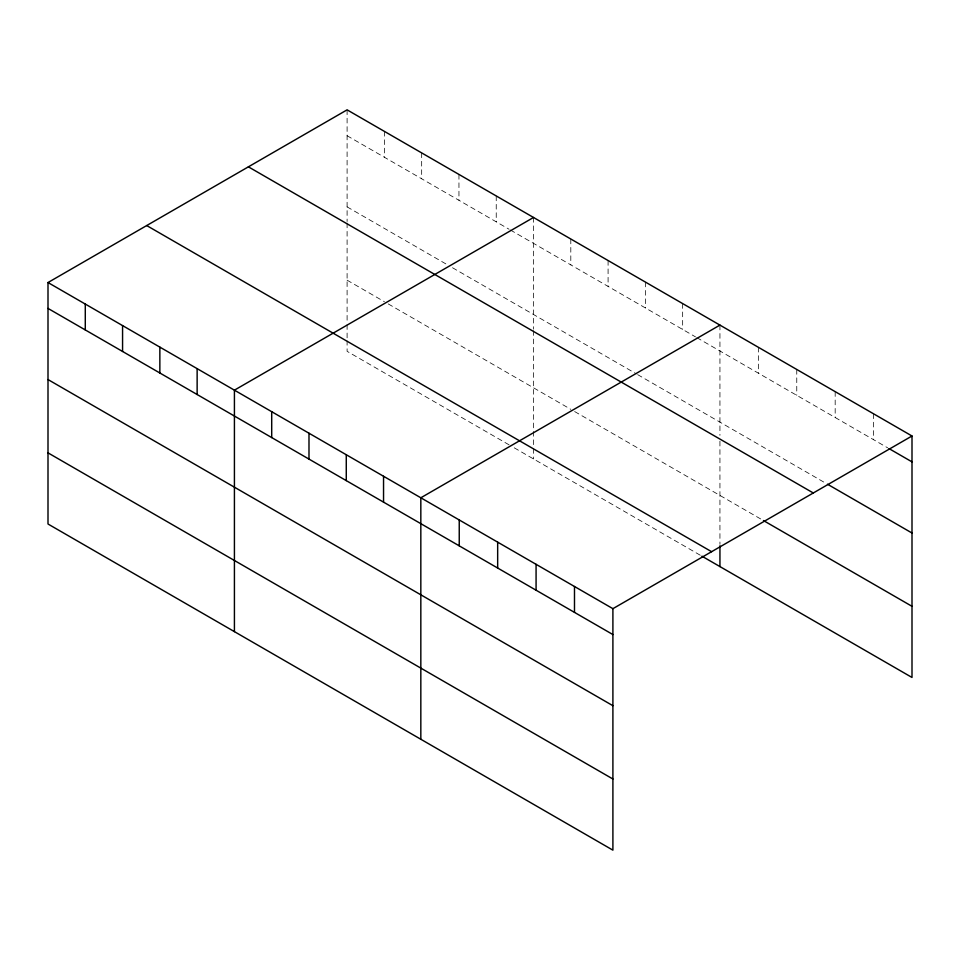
<?xml version="1.0" encoding="UTF-8"?>
<svg xmlns="http://www.w3.org/2000/svg" width="960" height="960" viewBox="0 0 960 960"><rect width="100%" height="100%" fill="white"/><g stroke="black" fill="none" stroke-linecap="round" stroke-linejoin="round"><path stroke-width="0.72" stroke-dasharray="4.8 3.6" d="M347.1 135.732L509.088 229.248M510.372 229.992L695.508 336.876M696.792 337.62L887.676 447.828M347.1 206.88L447.384 264.768M452.52 267.744L636.372 373.884M637.656 374.628L826.212 483.48M347.1 280.176L384.384 301.704M388.248 303.924L570.804 409.332M574.656 411.552L762.192 519.828M509.088 444.852L347.1 351.324L347.1 340.944M514.236 447.816L700.656 555.444M873.588 413.82L873.588 439.692M835.176 391.632L835.176 417.516M796.764 369.456L796.764 395.34M758.352 347.28L758.352 373.164M719.94 325.104L719.94 435.324M719.94 441.192L719.94 544.344M682.656 303.576L682.656 329.46M645.372 282.048L645.372 307.932M608.088 260.532L608.088 286.404M570.804 239.004L570.804 264.876M533.52 217.476L533.52 329.16M533.52 330.624L533.52 447.096M533.52 448.572L533.52 458.952M496.236 195.948L496.236 221.832M458.952 174.432L458.952 200.304M421.668 152.904L421.668 178.776M384.384 131.376L384.384 157.248M347.1 109.848L347.1 221.532M347.1 222.996L347.1 323.16M347.1 324.648L347.1 339.468"/><path stroke-width="1.44" d="M48 282.54L612.9 608.676L612.9 850.152L48 524.004L48 282.54L347.1 109.848L912 435.996L912 677.46L701.94 556.188M533.52 217.476L234.42 390.168L234.42 631.632M719.94 325.104L420.828 497.784L420.828 739.26M612.9 608.676L912 435.996M888.948 448.56L912 461.868M827.496 484.224L912 533.016M248.4 166.836L813.3 492.984M763.464 520.56L912 606.312M146.7 225.552L711.6 551.688M48 308.412L612.9 634.56M48 379.56L612.9 705.696M48 452.856L612.9 779.004M719.94 545.82L719.94 566.58M574.488 586.5L574.488 612.372M536.076 564.324L536.076 590.196M497.664 542.148L497.664 568.02M459.24 519.972L459.24 545.844M383.544 476.268L383.544 502.14M346.272 454.74L346.272 480.612M308.988 433.212L308.988 459.096M271.704 411.684L271.704 437.568M197.136 368.64L197.136 394.512M159.852 347.112L159.852 372.984M122.568 325.584L122.568 351.468M85.284 304.056L85.284 329.94"/></g></svg>
